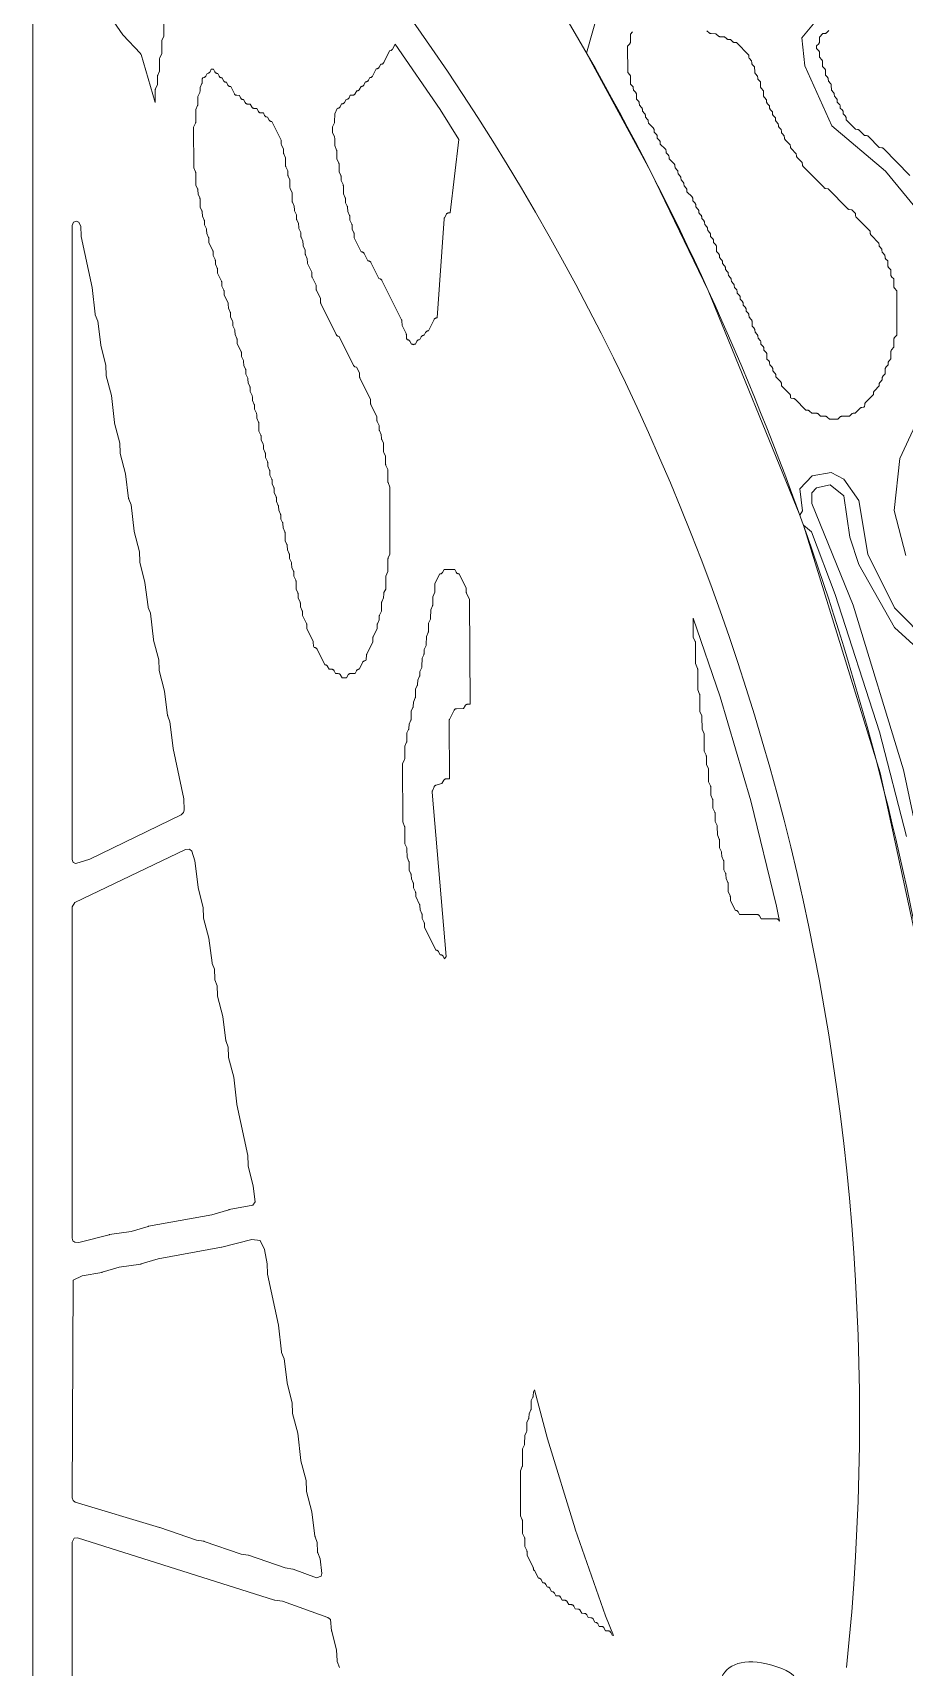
# Model space of a CAD drawing. Header units: inches. Extents: x 36 to 190, y -75 to 56.
# Drawn here: x 91.25 to 99.09, y -15.04 to -0.35 of the extents above; entities that cross this region are included whole.
import ezdxf

# ---------------------------------------------------------------- set-up
doc = ezdxf.new("R2010")
doc.units = ezdxf.units.IN
for name, color, linetype, lineweight in [('01_ORIGINAL_CAD', 7, 'Continuous', 20), ('02_APPROVED_PDF_OUTLINES', 7, 'Continuous', 15), ('03_ADDED_AREAS_SAME_COMPOSITION', 7, 'Continuous', 15), ('04_APPROVED_PERIMETER', 7, 'Continuous', 15)]:
    doc.layers.add(name, color=color, linetype=linetype, lineweight=lineweight)

# ---------------------------------------------------------------- blocks, each defined once
blk = doc.blocks.new('05_SAND_DOLLAR')
at = {"layer": '01_ORIGINAL_CAD'}
blk.add_line((36.248, 17.906), (36.248, 55.9), dxfattribs=at)
blk.add_lwpolyline([(44.283, 37.084, 0.090917), (40.931, 45.968, -0.652582), (40.931, 49.011, -0.158741), (45.004, 48.425, -0.098355), (47.824, 46.203), (47.755, 46.078)], format="xyb", dxfattribs=at)
blk.add_arc((22.064, 33.195), 21.619, 354.0583, 36.0319, dxfattribs=at)
at = {"layer": '02_APPROVED_PDF_OUTLINES'}
for points in [[(44.137, 44.363), (43.898, 44.604), (43.895, 44.607), (43.893, 44.608), (43.89, 44.61), (43.887, 44.611), (43.884, 44.612), (43.861, 44.615), (43.763, 44.714), (43.76, 44.716), (43.757, 44.718), (43.754, 44.719), (43.751, 44.72), (43.747, 44.721), (43.727, 44.723), (43.68, 44.769), (43.678, 44.771), (43.675, 44.773), (43.672, 44.774), (43.67, 44.775), (43.667, 44.776), (43.664, 44.776), (43.647, 44.777), (43.563, 44.861), (43.563, 44.878), (43.562, 44.882), (43.561, 44.885), (43.56, 44.888), (43.558, 44.891), (43.556, 44.894), (43.537, 44.915), (43.536, 44.932), (43.536, 44.935), (43.535, 44.939), (43.533, 44.942), (43.531, 44.945), (43.529, 44.948), (43.51, 44.968), (43.509, 44.985), (43.509, 44.989), (43.508, 44.992), (43.507, 44.996), (43.505, 44.999), (43.503, 45.001), (43.483, 45.022), (43.481, 45.043), (43.481, 45.046), (43.48, 45.049), (43.478, 45.052), (43.476, 45.055), (43.474, 45.058), (43.457, 45.076), (43.456, 45.093), (43.456, 45.096), (43.455, 45.1), (43.453, 45.103), (43.452, 45.106), (43.449, 45.109), (43.43, 45.129), (43.429, 45.173), (43.429, 45.176), (43.428, 45.179), (43.427, 45.182), (43.426, 45.184), (43.425, 45.187), (43.423, 45.189), (43.403, 45.21), (43.401, 45.231), (43.401, 45.234), (43.4, 45.237), (43.398, 45.24), (43.396, 45.243), (43.394, 45.246), (43.377, 45.263), (43.377, 45.304), (43.377, 45.307), (43.376, 45.311), (43.375, 45.314), (43.373, 45.317), (43.371, 45.32), (43.35, 45.343), (43.35, 45.384), (43.35, 45.388), (43.349, 45.391), (43.348, 45.395), (43.346, 45.398), (43.344, 45.4), (43.324, 45.424), (43.323, 45.465), (43.323, 45.468), (43.322, 45.472), (43.321, 45.475), (43.319, 45.478), (43.317, 45.481), (43.297, 45.504), (43.297, 45.526), (43.316, 45.546), (43.318, 45.549), (43.319, 45.551), (43.321, 45.554), (43.322, 45.557), (43.322, 45.56), (43.322, 45.563), (43.323, 45.606), (43.354, 45.637), (43.37, 45.638), (43.373, 45.638), (43.377, 45.639), (43.38, 45.64), (43.383, 45.642), (43.386, 45.644), (43.406, 45.664)], [(42.311, 45.663), (42.331, 45.644), (42.334, 45.642), (42.336, 45.64), (42.339, 45.639), (42.342, 45.638), (42.345, 45.637), (42.348, 45.637), (42.391, 45.636), (42.414, 45.615), (42.417, 45.614), (42.419, 45.612), (42.422, 45.611), (42.425, 45.61), (42.428, 45.609), (42.431, 45.609), (42.47, 45.609), (42.488, 45.592), (42.49, 45.59), (42.493, 45.588), (42.496, 45.586), (42.5, 45.585), (42.503, 45.585), (42.523, 45.583), (42.544, 45.563), (42.547, 45.561), (42.55, 45.559), (42.553, 45.558), (42.556, 45.557), (42.56, 45.556), (42.576, 45.556), (42.687, 45.444), (42.688, 45.427), (42.688, 45.424), (42.689, 45.421), (42.69, 45.417), (42.692, 45.414), (42.694, 45.412), (42.713, 45.391), (42.714, 45.374), (42.715, 45.37), (42.715, 45.367), (42.717, 45.364), (42.719, 45.361), (42.721, 45.358), (42.74, 45.338), (42.741, 45.294), (42.741, 45.291), (42.742, 45.288), (42.743, 45.285), (42.744, 45.282), (42.746, 45.28), (42.748, 45.277), (42.767, 45.256), (42.769, 45.236), (42.769, 45.233), (42.77, 45.229), (42.772, 45.226), (42.774, 45.223), (42.776, 45.221), (42.793, 45.203), (42.793, 45.163), (42.794, 45.159), (42.794, 45.156), (42.796, 45.153), (42.797, 45.149), (42.8, 45.147), (42.82, 45.123), (42.821, 45.079), (42.821, 45.076), (42.822, 45.073), (42.823, 45.07), (42.824, 45.068), (42.826, 45.065), (42.828, 45.063), (42.847, 45.042), (42.848, 45.025), (42.848, 45.021), (42.849, 45.018), (42.85, 45.015), (42.852, 45.012), (42.854, 45.009), (42.873, 44.988), (42.874, 44.971), (42.875, 44.968), (42.876, 44.964), (42.877, 44.961), (42.879, 44.958), (42.881, 44.955), (42.9, 44.935), (42.901, 44.918), (42.901, 44.914), (42.902, 44.911), (42.904, 44.907), (42.905, 44.904), (42.908, 44.902), (42.927, 44.881), (42.927, 44.864), (42.928, 44.86), (42.929, 44.857), (42.93, 44.854), (42.932, 44.851), (42.934, 44.848), (42.953, 44.827), (42.954, 44.81), (42.955, 44.807), (42.955, 44.803), (42.957, 44.8), (42.959, 44.797), (42.961, 44.794), (42.98, 44.774), (42.981, 44.757), (42.981, 44.753), (42.982, 44.75), (42.983, 44.746), (42.985, 44.743), (42.987, 44.741), (43.007, 44.72), (43.009, 44.699), (43.009, 44.696), (43.01, 44.693), (43.012, 44.69), (43.014, 44.687), (43.016, 44.684), (43.06, 44.639), (43.062, 44.619), (43.063, 44.615), (43.064, 44.612), (43.065, 44.609), (43.067, 44.606), (43.069, 44.604), (43.114, 44.558), (43.115, 44.538), (43.116, 44.535), (43.117, 44.532), (43.118, 44.529), (43.12, 44.526), (43.122, 44.523), (43.167, 44.478), (43.169, 44.458), (43.169, 44.455), (43.17, 44.451), (43.172, 44.448), (43.173, 44.445), (43.176, 44.443), (43.364, 44.253), (43.366, 44.25), (43.369, 44.249), (43.372, 44.247), (43.375, 44.246), (43.378, 44.245), (43.401, 44.242), (43.576, 44.065), (43.579, 44.063), (43.582, 44.061), (43.584, 44.059), (43.588, 44.058), (43.591, 44.058), (43.613, 44.054), (43.646, 44.022), (43.647, 44.002), (43.648, 43.999), (43.649, 43.995), (43.65, 43.992), (43.652, 43.989), (43.654, 43.987), (43.779, 43.861), (43.78, 43.841), (43.781, 43.838), (43.782, 43.834), (43.783, 43.831), (43.785, 43.828), (43.787, 43.826), (43.858, 43.754), (43.859, 43.737), (43.859, 43.734), (43.86, 43.73), (43.861, 43.727), (43.863, 43.724), (43.865, 43.721), (43.885, 43.701), (43.885, 43.684), (43.886, 43.68), (43.887, 43.677), (43.888, 43.674), (43.89, 43.671), (43.892, 43.668), (43.912, 43.647), (43.913, 43.626), (43.914, 43.623), (43.915, 43.62), (43.916, 43.617), (43.918, 43.614), (43.92, 43.611), (43.938, 43.594), (43.939, 43.55), (43.939, 43.547), (43.94, 43.544), (43.941, 43.541), (43.942, 43.539), (43.943, 43.536), (43.945, 43.534), (43.964, 43.513), (43.965, 43.47), (43.966, 43.467), (43.966, 43.464), (43.967, 43.461), (43.969, 43.458), (43.97, 43.455), (43.972, 43.453), (43.991, 43.433), (43.991, 43.366), (43.992, 43.362), (43.992, 43.358), (43.994, 43.355), (43.995, 43.352), (43.997, 43.349), (44.018, 43.326), (44.018, 42.928), (44, 42.908), (43.998, 42.906), (43.996, 42.903), (43.995, 42.9), (43.994, 42.898), (43.993, 42.895), (43.993, 42.891), (43.992, 42.821), (43.972, 42.797), (43.97, 42.795), (43.968, 42.791), (43.967, 42.788), (43.966, 42.785), (43.966, 42.781), (43.966, 42.714), (43.949, 42.696), (43.947, 42.694), (43.945, 42.691), (43.943, 42.688), (43.942, 42.684), (43.942, 42.681), (43.94, 42.661), (43.921, 42.64), (43.919, 42.637), (43.917, 42.635), (43.916, 42.632), (43.915, 42.629), (43.914, 42.626), (43.914, 42.623), (43.913, 42.579), (43.894, 42.559), (43.892, 42.556), (43.89, 42.553), (43.889, 42.55), (43.888, 42.547), (43.888, 42.543), (43.887, 42.526), (43.868, 42.505), (43.866, 42.503), (43.864, 42.5), (43.862, 42.496), (43.861, 42.493), (43.861, 42.489), (43.86, 42.473), (43.817, 42.428), (43.814, 42.425), (43.813, 42.422), (43.811, 42.419), (43.81, 42.416), (43.81, 42.413), (43.808, 42.393), (43.737, 42.321), (43.735, 42.318), (43.733, 42.315), (43.732, 42.312), (43.731, 42.309), (43.73, 42.305), (43.728, 42.285), (43.723, 42.28), (43.704, 42.278), (43.7, 42.278), (43.697, 42.277), (43.694, 42.275), (43.691, 42.273), (43.688, 42.271), (43.644, 42.227), (43.628, 42.226), (43.625, 42.226), (43.621, 42.225), (43.618, 42.223), (43.615, 42.222), (43.612, 42.219), (43.592, 42.2), (43.526, 42.2), (43.523, 42.2), (43.52, 42.199), (43.517, 42.198), (43.514, 42.197), (43.512, 42.196), (43.509, 42.194), (43.487, 42.174), (43.412, 42.173), (43.393, 42.192), (43.39, 42.194), (43.388, 42.196), (43.385, 42.197), (43.382, 42.198), (43.379, 42.199), (43.376, 42.199), (43.333, 42.2), (43.313, 42.219), (43.311, 42.221), (43.308, 42.223), (43.305, 42.224), (43.302, 42.225), (43.299, 42.226), (43.296, 42.226), (43.253, 42.227), (43.233, 42.246), (43.23, 42.248), (43.227, 42.25), (43.224, 42.251), (43.221, 42.252), (43.217, 42.253), (43.201, 42.253), (43.103, 42.351), (43.101, 42.353), (43.098, 42.355), (43.095, 42.357), (43.091, 42.358), (43.088, 42.358), (43.068, 42.36), (43.063, 42.365), (43.062, 42.385), (43.061, 42.389), (43.06, 42.392), (43.059, 42.395), (43.057, 42.398), (43.054, 42.401), (42.983, 42.473), (42.982, 42.493), (42.981, 42.496), (42.98, 42.499), (42.979, 42.502), (42.977, 42.505), (42.975, 42.508), (42.931, 42.553), (42.93, 42.569), (42.93, 42.573), (42.929, 42.576), (42.927, 42.58), (42.925, 42.583), (42.923, 42.585), (42.904, 42.606), (42.903, 42.623), (42.903, 42.627), (42.902, 42.63), (42.901, 42.633), (42.899, 42.636), (42.897, 42.639), (42.877, 42.66), (42.875, 42.68), (42.875, 42.684), (42.874, 42.687), (42.872, 42.69), (42.87, 42.693), (42.868, 42.696), (42.851, 42.713), (42.85, 42.757), (42.85, 42.76), (42.849, 42.763), (42.848, 42.766), (42.847, 42.768), (42.845, 42.771), (42.843, 42.773), (42.824, 42.794), (42.823, 42.811), (42.823, 42.814), (42.822, 42.818), (42.821, 42.821), (42.819, 42.824), (42.817, 42.827), (42.797, 42.847), (42.797, 42.865), (42.796, 42.868), (42.795, 42.871), (42.794, 42.875), (42.792, 42.878), (42.79, 42.88), (42.771, 42.901), (42.77, 42.918), (42.77, 42.922), (42.769, 42.925), (42.767, 42.928), (42.766, 42.931), (42.763, 42.934), (42.744, 42.955), (42.742, 42.975), (42.741, 42.979), (42.74, 42.982), (42.739, 42.985), (42.737, 42.988), (42.735, 42.991), (42.718, 43.008), (42.717, 43.052), (42.716, 43.055), (42.716, 43.058), (42.715, 43.061), (42.714, 43.063), (42.712, 43.066), (42.71, 43.068), (42.69, 43.089), (42.689, 43.11), (42.688, 43.113), (42.687, 43.116), (42.686, 43.119), (42.684, 43.122), (42.682, 43.125), (42.664, 43.143), (42.663, 43.16), (42.663, 43.163), (42.662, 43.167), (42.661, 43.17), (42.659, 43.173), (42.657, 43.176), (42.637, 43.196), (42.637, 43.213), (42.636, 43.217), (42.635, 43.22), (42.634, 43.223), (42.632, 43.227), (42.63, 43.229), (42.611, 43.25), (42.61, 43.267), (42.61, 43.27), (42.609, 43.274), (42.607, 43.277), (42.606, 43.28), (42.603, 43.283), (42.584, 43.304), (42.582, 43.324), (42.581, 43.328), (42.58, 43.331), (42.579, 43.334), (42.577, 43.337), (42.575, 43.34), (42.558, 43.357), (42.557, 43.374), (42.556, 43.378), (42.555, 43.381), (42.554, 43.384), (42.552, 43.387), (42.55, 43.39), (42.531, 43.411), (42.53, 43.428), (42.53, 43.431), (42.529, 43.435), (42.527, 43.438), (42.526, 43.441), (42.523, 43.444), (42.504, 43.464), (42.503, 43.482), (42.503, 43.485), (42.502, 43.489), (42.501, 43.492), (42.499, 43.495), (42.497, 43.498), (42.478, 43.518), (42.477, 43.535), (42.476, 43.539), (42.476, 43.542), (42.474, 43.545), (42.472, 43.548), (42.47, 43.551), (42.451, 43.572), (42.45, 43.589), (42.45, 43.592), (42.449, 43.596), (42.448, 43.599), (42.446, 43.602), (42.443, 43.605), (42.424, 43.625), (42.424, 43.643), (42.423, 43.646), (42.422, 43.65), (42.421, 43.653), (42.419, 43.656), (42.417, 43.659), (42.398, 43.679), (42.397, 43.723), (42.397, 43.726), (42.396, 43.729), (42.395, 43.731), (42.394, 43.734), (42.392, 43.737), (42.39, 43.739), (42.371, 43.76), (42.37, 43.777), (42.37, 43.78), (42.369, 43.784), (42.368, 43.787), (42.366, 43.79), (42.364, 43.793), (42.344, 43.813), (42.344, 43.83), (42.343, 43.834), (42.342, 43.837), (42.341, 43.841), (42.339, 43.844), (42.337, 43.846), (42.318, 43.867), (42.317, 43.884), (42.317, 43.888), (42.316, 43.891), (42.314, 43.894), (42.312, 43.897), (42.31, 43.9), (42.291, 43.921), (42.289, 43.941), (42.288, 43.945), (42.287, 43.948), (42.286, 43.951), (42.284, 43.954), (42.282, 43.957), (42.264, 43.975), (42.264, 43.991), (42.263, 43.995), (42.262, 43.998), (42.261, 44.002), (42.259, 44.005), (42.257, 44.007), (42.238, 44.028), (42.237, 44.045), (42.237, 44.049), (42.236, 44.052), (42.234, 44.055), (42.232, 44.058), (42.23, 44.061), (42.211, 44.082), (42.21, 44.099), (42.21, 44.102), (42.209, 44.106), (42.208, 44.109), (42.206, 44.112), (42.204, 44.115), (42.184, 44.135), (42.184, 44.152), (42.183, 44.155), (42.183, 44.158), (42.182, 44.161), (42.18, 44.164), (42.179, 44.166), (42.177, 44.169), (42.131, 44.216), (42.13, 44.233), (42.13, 44.236), (42.129, 44.24), (42.128, 44.243), (42.126, 44.246), (42.124, 44.249), (42.105, 44.269), (42.104, 44.287), (42.103, 44.29), (42.102, 44.293), (42.101, 44.297), (42.099, 44.3), (42.097, 44.302), (42.078, 44.323), (42.077, 44.34), (42.077, 44.344), (42.076, 44.347), (42.074, 44.35), (42.073, 44.353), (42.07, 44.356), (42.051, 44.377), (42.05, 44.394), (42.05, 44.397), (42.049, 44.401), (42.048, 44.404), (42.046, 44.407), (42.044, 44.41), (42.024, 44.431), (42.022, 44.451), (42.022, 44.455), (42.021, 44.458), (42.019, 44.461), (42.018, 44.464), (42.015, 44.466), (41.971, 44.511), (41.971, 44.528), (41.97, 44.531), (41.969, 44.535), (41.968, 44.538), (41.966, 44.541), (41.964, 44.544), (41.944, 44.565), (41.943, 44.585), (41.942, 44.589), (41.941, 44.592), (41.94, 44.595), (41.938, 44.598), (41.935, 44.601), (41.891, 44.645), (41.891, 44.662), (41.89, 44.666), (41.889, 44.669), (41.888, 44.672), (41.886, 44.675), (41.884, 44.678), (41.865, 44.699), (41.864, 44.716), (41.864, 44.719), (41.863, 44.723), (41.861, 44.726), (41.86, 44.729), (41.857, 44.732), (41.838, 44.752), (41.837, 44.769), (41.837, 44.772), (41.836, 44.775), (41.835, 44.778), (41.834, 44.781), (41.832, 44.783), (41.83, 44.786), (41.785, 44.833), (41.784, 44.85), (41.784, 44.853), (41.783, 44.857), (41.782, 44.86), (41.78, 44.863), (41.777, 44.866), (41.758, 44.886), (41.758, 44.904), (41.757, 44.907), (41.756, 44.91), (41.755, 44.914), (41.753, 44.917), (41.751, 44.92), (41.732, 44.94), (41.731, 44.957), (41.73, 44.961), (41.73, 44.964), (41.728, 44.967), (41.726, 44.97), (41.724, 44.973), (41.705, 44.994), (41.703, 45.015), (41.702, 45.018), (41.701, 45.021), (41.7, 45.024), (41.698, 45.027), (41.696, 45.03), (41.679, 45.047), (41.678, 45.091), (41.677, 45.094), (41.677, 45.097), (41.676, 45.1), (41.674, 45.102), (41.673, 45.105), (41.671, 45.107), (41.651, 45.128), (41.649, 45.149), (41.649, 45.152), (41.648, 45.155), (41.647, 45.158), (41.645, 45.161), (41.642, 45.164), (41.625, 45.182), (41.624, 45.252), (41.624, 45.255), (41.623, 45.258), (41.622, 45.261), (41.621, 45.263), (41.619, 45.266), (41.617, 45.268), (41.599, 45.288), (41.598, 45.525), (41.617, 45.545), (41.619, 45.547), (41.62, 45.55), (41.622, 45.553), (41.623, 45.556), (41.623, 45.559), (41.624, 45.562), (41.624, 45.632), (41.643, 45.652)]]:
    blk.add_lwpolyline(points, dxfattribs=at)
at = {"layer": '03_ADDED_AREAS_SAME_COMPOSITION'}
for points in [[(37.427, 45.981), (37.427, 45.615), (37.41, 45.575), (37.409, 45.572), (37.408, 45.569), (37.408, 45.565), (37.408, 45.457), (37.391, 45.418), (37.389, 45.414), (37.389, 45.411), (37.389, 45.408), (37.388, 45.299), (37.372, 45.264), (37.371, 45.261), (37.37, 45.258), (37.37, 45.254), (37.369, 45.181), (37.352, 45.141), (37.351, 45.138), (37.35, 45.135), (37.35, 45.131), (37.35, 45.023), (37.348, 45.018), (37.222, 45.448), (37.221, 45.45), (37.219, 45.453), (37.218, 45.455), (37.216, 45.458), (37.058, 45.625), (36.918, 45.831)], [(36.603, 25.168), (36.603, 32.082), (36.622, 32.117), (36.652, 32.121), (38.421, 31.562), (38.425, 31.561), (38.493, 31.551), (38.902, 31.405), (38.925, 31.388), (38.936, 31.286), (38.937, 31.283), (38.981, 31.111), (38.985, 31.019), (38.985, 31.015), (38.986, 31.011), (39.007, 30.955)]]:
    blk.add_lwpolyline(points, dxfattribs=at)
for points in [[(39.671, 42.842), (39.67, 42.843), (39.667, 42.844), (39.664, 42.846), (39.661, 42.846), (39.658, 42.847), (39.653, 42.847), (39.639, 42.873), (39.637, 42.876), (39.635, 42.878), (39.633, 42.88), (39.631, 42.882), (39.628, 42.884), (39.625, 42.885), (39.622, 42.886), (39.619, 42.886), (39.614, 42.887), (39.609, 42.896), (39.608, 42.933), (39.607, 42.937), (39.607, 42.94), (39.605, 42.943), (39.57, 43.014), (39.567, 43.055), (39.567, 43.059), (39.566, 43.062), (39.565, 43.065), (39.389, 43.42), (39.387, 43.423), (39.385, 43.426), (39.382, 43.428), (39.379, 43.43), (39.376, 43.432), (39.373, 43.433), (39.361, 43.436), (39.289, 43.58), (39.288, 43.583), (39.286, 43.586), (39.283, 43.588), (39.28, 43.59), (39.278, 43.592), (39.274, 43.593), (39.271, 43.594), (39.262, 43.595), (39.229, 43.662), (39.227, 43.664), (39.225, 43.667), (39.223, 43.669), (39.22, 43.671), (39.218, 43.672), (39.215, 43.674), (39.212, 43.675), (39.209, 43.675), (39.203, 43.675), (39.14, 43.803), (39.14, 43.836), (39.139, 43.839), (39.138, 43.843), (39.137, 43.846), (39.121, 43.881), (39.12, 43.915), (39.12, 43.918), (39.119, 43.922), (39.118, 43.925), (39.101, 43.96), (39.1, 43.994), (39.1, 43.997), (39.099, 44.001), (39.098, 44.004), (39.081, 44.039), (39.08, 44.077), (39.079, 44.08), (39.078, 44.084), (39.077, 44.087), (39.062, 44.118), (39.061, 44.152), (39.061, 44.155), (39.06, 44.158), (39.059, 44.162), (39.042, 44.197), (39.042, 44.27), (39.041, 44.273), (39.04, 44.277), (39.039, 44.28), (39.023, 44.316), (39.021, 44.353), (39.021, 44.357), (39.02, 44.36), (39.018, 44.363), (39.003, 44.394), (39.003, 44.463), (39.003, 44.466), (39.002, 44.469), (39.001, 44.473), (38.984, 44.512), (38.983, 44.581), (38.983, 44.584), (38.982, 44.588), (38.981, 44.591), (38.964, 44.631), (38.964, 44.699), (38.963, 44.703), (38.963, 44.706), (38.962, 44.709), (38.944, 44.749), (38.944, 44.799), (38.961, 44.834), (38.962, 44.837), (38.963, 44.841), (38.963, 44.844), (38.964, 44.917), (38.987, 44.965), (38.993, 44.966), (38.996, 44.966), (38.999, 44.967), (39.002, 44.968), (39.004, 44.97), (39.007, 44.972), (39.009, 44.974), (39.011, 44.976), (39.013, 44.979), (39.026, 45.005), (39.032, 45.005), (39.035, 45.006), (39.038, 45.007), (39.041, 45.008), (39.043, 45.009), (39.046, 45.011), (39.048, 45.013), (39.05, 45.016), (39.051, 45.018), (39.066, 45.045), (39.075, 45.047), (39.078, 45.048), (39.081, 45.049), (39.084, 45.051), (39.087, 45.053), (39.089, 45.055), (39.091, 45.058), (39.093, 45.061), (39.104, 45.083), (39.128, 45.084), (39.131, 45.085), (39.134, 45.085), (39.137, 45.087), (39.14, 45.088), (39.143, 45.09), (39.145, 45.092), (39.147, 45.095), (39.149, 45.098), (39.163, 45.123), (39.168, 45.124), (39.171, 45.124), (39.174, 45.125), (39.177, 45.126), (39.18, 45.128), (39.182, 45.13), (39.184, 45.132), (39.186, 45.134), (39.188, 45.137), (39.202, 45.163), (39.207, 45.163), (39.21, 45.164), (39.213, 45.165), (39.216, 45.166), (39.219, 45.167), (39.221, 45.169), (39.223, 45.172), (39.225, 45.174), (39.227, 45.177), (39.241, 45.204), (39.25, 45.205), (39.253, 45.206), (39.257, 45.207), (39.259, 45.209), (39.262, 45.211), (39.264, 45.213), (39.266, 45.216), (39.268, 45.219), (39.28, 45.242), (39.285, 45.242), (39.288, 45.243), (39.291, 45.244), (39.294, 45.245), (39.297, 45.247), (39.299, 45.249), (39.302, 45.251), (39.304, 45.253), (39.305, 45.256), (39.338, 45.321), (39.344, 45.321), (39.347, 45.322), (39.35, 45.323), (39.353, 45.324), (39.355, 45.326), (39.358, 45.327), (39.36, 45.33), (39.362, 45.332), (39.363, 45.335), (39.378, 45.362), (39.387, 45.363), (39.39, 45.364), (39.393, 45.365), (39.396, 45.367), (39.399, 45.369), (39.401, 45.371), (39.403, 45.374), (39.405, 45.377), (39.457, 45.482), (39.469, 45.485), (39.472, 45.486), (39.475, 45.488), (39.478, 45.49), (39.48, 45.493), (39.483, 45.495), (39.484, 45.498), (39.506, 45.542), (39.911, 44.956), (40.08, 44.687), (40.002, 44.026), (39.996, 44.027), (39.993, 44.028), (39.989, 44.028), (39.986, 44.027), (39.983, 44.027), (39.98, 44.025), (39.977, 44.024), (39.974, 44.022), (39.972, 44.02), (39.97, 44.017), (39.968, 44.014), (39.951, 43.982), (39.949, 43.979), (39.949, 43.975), (39.948, 43.972), (39.884, 43.084), (39.884, 43.083), (39.875, 43.082), (39.872, 43.081), (39.869, 43.08), (39.866, 43.078), (39.863, 43.076), (39.861, 43.074), (39.859, 43.071), (39.857, 43.068), (39.807, 42.966), (39.801, 42.965), (39.798, 42.965), (39.795, 42.964), (39.792, 42.963), (39.79, 42.961), (39.787, 42.959), (39.785, 42.957), (39.783, 42.955), (39.781, 42.952), (39.768, 42.926), (39.762, 42.926), (39.759, 42.925), (39.756, 42.925), (39.753, 42.923), (39.751, 42.922), (39.748, 42.92), (39.746, 42.918), (39.744, 42.915), (39.742, 42.913), (39.729, 42.887), (39.723, 42.886), (39.72, 42.886), (39.717, 42.885), (39.714, 42.884), (39.712, 42.882), (39.709, 42.88), (39.707, 42.878), (39.705, 42.876), (39.703, 42.873), (39.69, 42.847), (39.684, 42.847), (39.681, 42.846), (39.678, 42.846), (39.675, 42.844), (39.673, 42.843)], [(37.873, 45.317), (37.886, 45.293), (37.888, 45.29), (37.89, 45.288), (37.892, 45.286), (37.894, 45.284), (37.897, 45.282), (37.9, 45.281), (37.903, 45.28), (37.906, 45.28), (37.912, 45.279), (37.925, 45.254), (37.927, 45.251), (37.929, 45.249), (37.931, 45.246), (37.933, 45.244), (37.936, 45.243), (37.939, 45.242), (37.942, 45.241), (37.945, 45.24), (37.951, 45.24), (37.964, 45.214), (37.966, 45.212), (37.968, 45.209), (37.97, 45.207), (37.972, 45.205), (37.975, 45.204), (37.978, 45.202), (37.981, 45.201), (37.984, 45.201), (37.99, 45.201), (38.003, 45.175), (38.005, 45.172), (38.007, 45.17), (38.009, 45.168), (38.012, 45.166), (38.014, 45.164), (38.017, 45.163), (38.02, 45.162), (38.023, 45.162), (38.029, 45.161), (38.062, 45.096), (38.063, 45.093), (38.065, 45.091), (38.068, 45.089), (38.07, 45.087), (38.073, 45.085), (38.076, 45.084), (38.08, 45.083), (38.083, 45.083), (38.107, 45.082), (38.118, 45.059), (38.12, 45.056), (38.122, 45.054), (38.124, 45.051), (38.127, 45.049), (38.13, 45.048), (38.133, 45.046), (38.136, 45.046), (38.145, 45.044), (38.16, 45.017), (38.161, 45.014), (38.163, 45.012), (38.166, 45.01), (38.168, 45.008), (38.171, 45.006), (38.174, 45.005), (38.177, 45.004), (38.181, 45.004), (38.205, 45.003), (38.218, 44.978), (38.22, 44.975), (38.222, 44.972), (38.224, 44.97), (38.227, 44.968), (38.23, 44.967), (38.233, 44.966), (38.236, 44.965), (38.239, 44.964), (38.264, 44.963), (38.279, 44.937), (38.281, 44.934), (38.283, 44.931), (38.285, 44.929), (38.288, 44.927), (38.291, 44.926), (38.294, 44.925), (38.297, 44.924), (38.301, 44.924), (38.322, 44.924), (38.333, 44.901), (38.335, 44.899), (38.337, 44.896), (38.339, 44.894), (38.342, 44.892), (38.345, 44.89), (38.348, 44.889), (38.351, 44.888), (38.36, 44.887), (38.374, 44.86), (38.376, 44.857), (38.378, 44.855), (38.38, 44.852), (38.383, 44.85), (38.385, 44.849), (38.388, 44.848), (38.391, 44.847), (38.394, 44.846), (38.399, 44.846), (38.482, 44.679), (38.483, 44.646), (38.483, 44.643), (38.484, 44.639), (38.485, 44.636), (38.502, 44.601), (38.502, 44.567), (38.503, 44.564), (38.504, 44.56), (38.505, 44.557), (38.521, 44.522), (38.522, 44.449), (38.522, 44.445), (38.523, 44.442), (38.524, 44.439), (38.541, 44.403), (38.543, 44.365), (38.543, 44.362), (38.544, 44.359), (38.545, 44.356), (38.56, 44.324), (38.561, 44.256), (38.561, 44.253), (38.562, 44.249), (38.563, 44.246), (38.58, 44.206), (38.581, 44.133), (38.581, 44.13), (38.582, 44.126), (38.583, 44.123), (38.6, 44.088), (38.601, 44.054), (38.601, 44.051), (38.602, 44.047), (38.603, 44.044), (38.619, 44.009), (38.62, 43.975), (38.62, 43.972), (38.621, 43.968), (38.622, 43.965), (38.639, 43.93), (38.64, 43.896), (38.64, 43.893), (38.641, 43.89), (38.642, 43.886), (38.659, 43.851), (38.659, 43.817), (38.66, 43.814), (38.66, 43.811), (38.662, 43.807), (38.678, 43.772), (38.679, 43.738), (38.679, 43.735), (38.68, 43.732), (38.681, 43.728), (38.698, 43.693), (38.698, 43.66), (38.699, 43.656), (38.7, 43.653), (38.701, 43.65), (38.717, 43.614), (38.719, 43.576), (38.719, 43.573), (38.72, 43.57), (38.722, 43.566), (38.757, 43.495), (38.758, 43.458), (38.759, 43.455), (38.759, 43.451), (38.761, 43.448), (38.796, 43.377), (38.797, 43.34), (38.798, 43.336), (38.799, 43.333), (38.8, 43.33), (38.835, 43.259), (38.837, 43.221), (38.837, 43.218), (38.838, 43.214), (38.839, 43.211), (38.977, 42.932), (38.979, 42.929), (38.981, 42.926), (38.984, 42.924), (38.987, 42.922), (38.99, 42.92), (38.993, 42.919), (39.005, 42.915), (39.134, 42.656), (39.135, 42.653), (39.138, 42.65), (39.14, 42.648), (39.143, 42.646), (39.146, 42.644), (39.149, 42.643), (39.161, 42.639), (39.187, 42.588), (39.188, 42.551), (39.189, 42.547), (39.19, 42.544), (39.191, 42.541), (39.285, 42.351), (39.286, 42.314), (39.287, 42.311), (39.288, 42.307), (39.289, 42.304), (39.343, 42.194), (39.344, 42.161), (39.344, 42.157), (39.345, 42.154), (39.346, 42.151), (39.363, 42.115), (39.364, 42.082), (39.364, 42.078), (39.365, 42.075), (39.366, 42.072), (39.383, 42.036), (39.384, 41.998), (39.385, 41.995), (39.385, 41.992), (39.387, 41.989), (39.402, 41.957), (39.403, 41.885), (39.403, 41.881), (39.404, 41.878), (39.405, 41.874), (39.422, 41.839), (39.422, 41.766), (39.423, 41.763), (39.423, 41.759), (39.425, 41.756), (39.441, 41.721), (39.441, 41.613), (39.442, 41.609), (39.442, 41.606), (39.444, 41.603), (39.461, 41.563), (39.461, 40.961), (39.445, 40.926), (39.444, 40.922), (39.443, 40.919), (39.443, 40.915), (39.442, 40.803), (39.425, 40.763), (39.424, 40.76), (39.423, 40.756), (39.423, 40.753), (39.423, 40.645), (39.407, 40.614), (39.406, 40.611), (39.405, 40.607), (39.405, 40.604), (39.403, 40.566), (39.387, 40.531), (39.386, 40.527), (39.385, 40.524), (39.385, 40.52), (39.384, 40.448), (39.367, 40.412), (39.366, 40.409), (39.365, 40.406), (39.365, 40.402), (39.364, 40.369), (39.348, 40.333), (39.347, 40.33), (39.346, 40.327), (39.346, 40.323), (39.345, 40.29), (39.31, 40.219), (39.309, 40.216), (39.308, 40.213), (39.308, 40.209), (39.306, 40.172), (39.252, 40.061), (39.251, 40.058), (39.25, 40.055), (39.249, 40.051), (39.248, 40.014), (39.243, 40.003), (39.234, 40.002), (39.231, 40.001), (39.228, 40), (39.225, 39.998), (39.222, 39.996), (39.22, 39.994), (39.218, 39.991), (39.216, 39.988), (39.185, 39.926), (39.18, 39.925), (39.177, 39.925), (39.174, 39.924), (39.171, 39.923), (39.168, 39.921), (39.166, 39.919), (39.163, 39.917), (39.161, 39.915), (39.16, 39.912), (39.147, 39.887), (39.106, 39.887), (39.102, 39.887), (39.099, 39.886), (39.096, 39.885), (39.093, 39.884), (39.091, 39.882), (39.088, 39.879), (39.086, 39.877), (39.084, 39.874), (39.069, 39.848), (39.03, 39.848), (39.017, 39.872), (39.016, 39.875), (39.014, 39.878), (39.011, 39.88), (39.009, 39.882), (39.006, 39.883), (39.003, 39.884), (39, 39.885), (38.996, 39.886), (38.972, 39.887), (38.959, 39.912), (38.957, 39.914), (38.955, 39.917), (38.953, 39.919), (38.95, 39.921), (38.947, 39.923), (38.944, 39.924), (38.941, 39.925), (38.938, 39.925), (38.913, 39.926), (38.9, 39.951), (38.899, 39.954), (38.897, 39.956), (38.894, 39.958), (38.892, 39.96), (38.889, 39.962), (38.886, 39.963), (38.883, 39.964), (38.88, 39.964), (38.875, 39.965), (38.805, 40.106), (38.803, 40.109), (38.801, 40.112), (38.799, 40.114), (38.796, 40.116), (38.793, 40.118), (38.79, 40.119), (38.787, 40.12), (38.778, 40.121), (38.773, 40.132), (38.771, 40.169), (38.771, 40.172), (38.77, 40.176), (38.769, 40.179), (38.714, 40.289), (38.712, 40.327), (38.712, 40.33), (38.711, 40.333), (38.71, 40.337), (38.675, 40.407), (38.674, 40.441), (38.674, 40.444), (38.673, 40.448), (38.672, 40.451), (38.656, 40.486), (38.655, 40.52), (38.654, 40.523), (38.654, 40.526), (38.652, 40.53), (38.636, 40.565), (38.634, 40.603), (38.634, 40.606), (38.633, 40.61), (38.632, 40.613), (38.616, 40.644), (38.616, 40.717), (38.615, 40.72), (38.614, 40.724), (38.613, 40.727), (38.597, 40.762), (38.596, 40.796), (38.596, 40.799), (38.595, 40.803), (38.594, 40.806), (38.577, 40.841), (38.576, 40.875), (38.576, 40.878), (38.575, 40.882), (38.574, 40.885), (38.558, 40.92), (38.557, 40.954), (38.556, 40.957), (38.556, 40.96), (38.554, 40.964), (38.538, 40.999), (38.536, 41.037), (38.536, 41.04), (38.535, 41.044), (38.534, 41.047), (38.518, 41.078), (38.518, 41.151), (38.517, 41.154), (38.516, 41.158), (38.515, 41.161), (38.499, 41.197), (38.497, 41.234), (38.497, 41.238), (38.496, 41.241), (38.494, 41.244), (38.479, 41.275), (38.478, 41.309), (38.478, 41.312), (38.477, 41.316), (38.476, 41.319), (38.46, 41.354), (38.459, 41.388), (38.458, 41.391), (38.458, 41.395), (38.456, 41.398), (38.44, 41.433), (38.439, 41.467), (38.439, 41.47), (38.438, 41.473), (38.437, 41.477), (38.42, 41.512), (38.419, 41.55), (38.418, 41.553), (38.417, 41.557), (38.416, 41.56), (38.401, 41.591), (38.4, 41.624), (38.4, 41.628), (38.399, 41.631), (38.398, 41.634), (38.381, 41.67), (38.38, 41.703), (38.38, 41.707), (38.379, 41.71), (38.378, 41.713), (38.362, 41.749), (38.361, 41.782), (38.36, 41.786), (38.36, 41.789), (38.358, 41.792), (38.342, 41.828), (38.341, 41.861), (38.341, 41.865), (38.34, 41.868), (38.339, 41.871), (38.322, 41.907), (38.322, 41.94), (38.321, 41.944), (38.321, 41.947), (38.319, 41.95), (38.303, 41.985), (38.302, 42.019), (38.302, 42.022), (38.301, 42.026), (38.3, 42.029), (38.283, 42.064), (38.282, 42.137), (38.282, 42.141), (38.281, 42.144), (38.28, 42.147), (38.264, 42.183), (38.263, 42.216), (38.262, 42.22), (38.262, 42.223), (38.26, 42.226), (38.244, 42.262), (38.243, 42.295), (38.243, 42.299), (38.242, 42.302), (38.241, 42.305), (38.224, 42.341), (38.224, 42.374), (38.223, 42.378), (38.223, 42.381), (38.221, 42.384), (38.205, 42.42), (38.203, 42.457), (38.203, 42.461), (38.202, 42.464), (38.2, 42.467), (38.185, 42.499), (38.184, 42.532), (38.184, 42.535), (38.183, 42.539), (38.182, 42.542), (38.166, 42.577), (38.165, 42.611), (38.165, 42.614), (38.164, 42.618), (38.163, 42.621), (38.146, 42.656), (38.145, 42.69), (38.145, 42.693), (38.144, 42.697), (38.143, 42.7), (38.126, 42.735), (38.126, 42.769), (38.125, 42.772), (38.125, 42.776), (38.123, 42.779), (38.087, 42.854), (38.087, 42.887), (38.086, 42.891), (38.085, 42.894), (38.084, 42.897), (38.068, 42.932), (38.067, 42.966), (38.067, 42.969), (38.066, 42.973), (38.065, 42.976), (38.048, 43.011), (38.047, 43.045), (38.047, 43.048), (38.046, 43.052), (38.045, 43.055), (38.028, 43.09), (38.028, 43.124), (38.027, 43.127), (38.027, 43.131), (38.025, 43.134), (38.009, 43.169), (38.007, 43.207), (38.007, 43.21), (38.006, 43.214), (38.005, 43.217), (37.97, 43.288), (37.969, 43.321), (37.969, 43.325), (37.968, 43.328), (37.967, 43.331), (37.95, 43.367), (37.948, 43.404), (37.948, 43.408), (37.947, 43.411), (37.946, 43.414), (37.911, 43.485), (37.91, 43.518), (37.91, 43.522), (37.909, 43.525), (37.908, 43.528), (37.891, 43.564), (37.891, 43.597), (37.89, 43.601), (37.89, 43.604), (37.888, 43.607), (37.872, 43.643), (37.871, 43.676), (37.871, 43.68), (37.87, 43.683), (37.869, 43.686), (37.833, 43.761), (37.832, 43.795), (37.832, 43.798), (37.831, 43.801), (37.83, 43.805), (37.813, 43.84), (37.812, 43.873), (37.812, 43.877), (37.811, 43.88), (37.81, 43.883), (37.793, 43.919), (37.793, 43.952), (37.792, 43.956), (37.792, 43.959), (37.79, 43.962), (37.774, 43.998), (37.772, 44.036), (37.772, 44.039), (37.771, 44.042), (37.77, 44.045), (37.754, 44.077), (37.754, 44.149), (37.753, 44.153), (37.752, 44.156), (37.751, 44.16), (37.735, 44.195), (37.733, 44.233), (37.733, 44.236), (37.732, 44.24), (37.73, 44.243), (37.715, 44.274), (37.714, 44.386), (37.714, 44.39), (37.713, 44.393), (37.712, 44.396), (37.696, 44.432), (37.695, 44.797), (37.712, 44.832), (37.713, 44.836), (37.714, 44.839), (37.714, 44.843), (37.715, 44.955), (37.731, 44.99), (37.732, 44.993), (37.733, 44.997), (37.733, 45), (37.734, 45.073), (37.75, 45.109), (37.752, 45.112), (37.752, 45.115), (37.753, 45.119), (37.753, 45.152), (37.77, 45.188), (37.771, 45.191), (37.772, 45.194), (37.772, 45.198), (37.773, 45.231), (37.778, 45.241), (37.786, 45.243), (37.79, 45.243), (37.793, 45.245), (37.796, 45.246), (37.798, 45.248), (37.801, 45.25), (37.803, 45.253), (37.804, 45.256), (37.817, 45.28), (37.825, 45.282), (37.829, 45.283), (37.832, 45.284), (37.835, 45.286), (37.837, 45.288), (37.84, 45.29), (37.842, 45.293), (37.843, 45.295), (37.854, 45.317)], [(36.603, 43.914), (36.614, 43.942), (36.638, 43.952), (36.662, 43.942), (36.682, 43.903), (36.685, 43.819), (36.685, 43.814), (36.782, 43.356), (36.81, 43.117), (36.81, 43.114), (36.811, 43.111), (36.833, 43.054), (36.86, 42.841), (36.86, 42.838), (36.907, 42.656), (36.91, 42.569), (36.91, 42.566), (36.91, 42.563), (36.956, 42.385), (36.985, 42.142), (36.985, 42.138), (37.032, 41.956), (37.035, 41.869), (37.035, 41.866), (37.035, 41.863), (37.082, 41.68), (37.111, 41.461), (37.112, 41.458), (37.112, 41.455), (37.132, 41.404), (37.16, 41.167), (37.16, 41.163), (37.207, 40.981), (37.21, 40.894), (37.21, 40.891), (37.21, 40.888), (37.257, 40.705), (37.286, 40.486), (37.287, 40.483), (37.287, 40.48), (37.307, 40.429), (37.335, 40.192), (37.335, 40.188), (37.381, 40.011), (37.385, 39.919), (37.385, 39.916), (37.385, 39.913), (37.432, 39.73), (37.461, 39.511), (37.462, 39.508), (37.462, 39.505), (37.482, 39.454), (37.51, 39.217), (37.51, 39.214), (37.606, 38.761), (37.611, 38.659), (37.604, 38.637), (37.582, 38.618), (36.761, 38.22), (36.635, 38.18), (36.613, 38.19), (36.603, 38.217)], [(40.044, 40.821), (40.057, 40.797), (40.058, 40.794), (40.06, 40.792), (40.062, 40.789), (40.065, 40.787), (40.068, 40.786), (40.071, 40.785), (40.074, 40.784), (40.077, 40.783), (40.082, 40.783), (40.145, 40.655), (40.147, 40.618), (40.147, 40.615), (40.148, 40.611), (40.149, 40.608), (40.177, 40.552), (40.183, 39.616), (40.181, 39.612), (40.157, 39.611), (40.154, 39.611), (40.151, 39.61), (40.147, 39.609), (40.145, 39.607), (40.142, 39.605), (40.14, 39.603), (40.138, 39.6), (40.136, 39.598), (40.123, 39.573), (40.06, 39.571), (40.057, 39.571), (40.053, 39.57), (40.05, 39.569), (40.047, 39.568), (40.044, 39.566), (40.042, 39.563), (40.04, 39.561), (40.038, 39.558), (39.996, 39.474), (39.994, 39.471), (39.994, 39.468), (39.993, 39.465), (39.993, 39.462), (39.996, 38.941), (39.965, 38.941), (39.962, 38.941), (39.959, 38.94), (39.956, 38.939), (39.953, 38.938), (39.95, 38.936), (39.948, 38.933), (39.946, 38.931), (39.944, 38.928), (39.927, 38.898), (39.874, 38.883), (39.871, 38.882), (39.868, 38.881), (39.865, 38.879), (39.863, 38.877), (39.861, 38.874), (39.859, 38.872), (39.857, 38.869), (39.842, 38.832), (39.841, 38.829), (39.84, 38.826), (39.84, 38.823), (39.84, 38.82), (39.966, 37.344), (39.951, 37.323), (39.95, 37.323), (39.939, 37.345), (39.938, 37.348), (39.935, 37.35), (39.933, 37.353), (39.93, 37.355), (39.928, 37.356), (39.924, 37.358), (39.921, 37.358), (39.912, 37.36), (39.898, 37.387), (39.896, 37.39), (39.894, 37.392), (39.892, 37.394), (39.89, 37.396), (39.887, 37.398), (39.884, 37.399), (39.881, 37.4), (39.878, 37.4), (39.873, 37.401), (39.771, 37.607), (39.77, 37.64), (39.77, 37.643), (39.769, 37.647), (39.768, 37.65), (39.751, 37.685), (39.75, 37.719), (39.75, 37.722), (39.749, 37.726), (39.748, 37.729), (39.731, 37.764), (39.73, 37.802), (39.729, 37.805), (39.729, 37.809), (39.727, 37.812), (39.692, 37.883), (39.692, 37.916), (39.691, 37.92), (39.691, 37.923), (39.689, 37.926), (39.673, 37.961), (39.672, 37.995), (39.672, 37.998), (39.671, 38.002), (39.67, 38.005), (39.653, 38.041), (39.651, 38.078), (39.651, 38.082), (39.65, 38.085), (39.649, 38.088), (39.634, 38.119), (39.633, 38.188), (39.633, 38.191), (39.632, 38.194), (39.631, 38.198), (39.614, 38.237), (39.613, 38.31), (39.613, 38.314), (39.612, 38.317), (39.611, 38.321), (39.594, 38.356), (39.594, 38.503), (39.594, 38.507), (39.593, 38.51), (39.592, 38.513), (39.575, 38.553), (39.574, 39.077), (39.591, 39.116), (39.593, 39.12), (39.593, 39.123), (39.594, 39.126), (39.594, 39.234), (39.61, 39.27), (39.611, 39.273), (39.612, 39.276), (39.612, 39.28), (39.613, 39.353), (39.628, 39.384), (39.629, 39.387), (39.63, 39.39), (39.631, 39.394), (39.632, 39.431), (39.649, 39.467), (39.65, 39.47), (39.651, 39.474), (39.651, 39.477), (39.652, 39.55), (39.667, 39.581), (39.668, 39.584), (39.669, 39.588), (39.669, 39.591), (39.671, 39.629), (39.688, 39.669), (39.69, 39.672), (39.69, 39.676), (39.691, 39.679), (39.691, 39.747), (39.706, 39.779), (39.707, 39.782), (39.708, 39.785), (39.708, 39.789), (39.71, 39.826), (39.726, 39.862), (39.728, 39.865), (39.728, 39.868), (39.729, 39.872), (39.729, 39.905), (39.746, 39.941), (39.747, 39.944), (39.748, 39.948), (39.748, 39.951), (39.749, 40.024), (39.764, 40.055), (39.765, 40.058), (39.766, 40.062), (39.767, 40.065), (39.768, 40.103), (39.785, 40.138), (39.786, 40.142), (39.787, 40.145), (39.787, 40.149), (39.788, 40.221), (39.804, 40.257), (39.805, 40.26), (39.806, 40.263), (39.806, 40.267), (39.807, 40.34), (39.824, 40.375), (39.825, 40.378), (39.826, 40.382), (39.826, 40.385), (39.827, 40.458), (39.843, 40.494), (39.844, 40.497), (39.845, 40.5), (39.845, 40.504), (39.846, 40.577), (39.863, 40.617), (39.864, 40.62), (39.865, 40.623), (39.865, 40.627), (39.865, 40.695), (39.909, 40.783), (39.914, 40.783), (39.917, 40.784), (39.92, 40.784), (39.923, 40.786), (39.926, 40.787), (39.928, 40.789), (39.93, 40.791), (39.932, 40.794), (39.934, 40.796), (39.947, 40.821)], [(42.188, 40.385), (42.431, 39.677), (42.705, 38.743), (42.936, 37.798), (42.963, 37.663), (42.959, 37.67), (42.958, 37.672), (42.955, 37.675), (42.953, 37.677), (42.95, 37.679), (42.947, 37.68), (42.944, 37.682), (42.941, 37.682), (42.938, 37.682), (42.799, 37.683), (42.784, 37.709), (42.782, 37.712), (42.78, 37.714), (42.777, 37.716), (42.775, 37.718), (42.772, 37.72), (42.769, 37.721), (42.765, 37.721), (42.762, 37.722), (42.604, 37.722), (42.591, 37.746), (42.589, 37.749), (42.587, 37.751), (42.585, 37.753), (42.583, 37.755), (42.58, 37.757), (42.577, 37.758), (42.574, 37.759), (42.571, 37.759), (42.566, 37.76), (42.522, 37.848), (42.522, 37.881), (42.521, 37.884), (42.52, 37.888), (42.519, 37.891), (42.503, 37.926), (42.502, 37.999), (42.502, 38.003), (42.501, 38.006), (42.5, 38.009), (42.483, 38.045), (42.481, 38.082), (42.481, 38.086), (42.48, 38.089), (42.479, 38.092), (42.464, 38.124), (42.463, 38.196), (42.462, 38.2), (42.462, 38.203), (42.46, 38.207), (42.444, 38.242), (42.442, 38.28), (42.442, 38.283), (42.441, 38.286), (42.44, 38.29), (42.424, 38.321), (42.424, 38.389), (42.424, 38.393), (42.423, 38.396), (42.422, 38.399), (42.405, 38.439), (42.404, 38.512), (42.404, 38.515), (42.403, 38.519), (42.402, 38.522), (42.385, 38.557), (42.384, 38.63), (42.384, 38.634), (42.383, 38.637), (42.382, 38.641), (42.365, 38.676), (42.365, 38.749), (42.364, 38.752), (42.364, 38.756), (42.362, 38.759), (42.346, 38.794), (42.345, 38.867), (42.345, 38.871), (42.344, 38.874), (42.343, 38.877), (42.326, 38.913), (42.326, 39.021), (42.326, 39.024), (42.325, 39.027), (42.324, 39.031), (42.307, 39.07), (42.306, 39.143), (42.305, 39.147), (42.305, 39.15), (42.303, 39.154), (42.287, 39.189), (42.287, 39.336), (42.286, 39.34), (42.286, 39.343), (42.285, 39.346), (42.267, 39.386), (42.266, 39.498), (42.266, 39.502), (42.265, 39.505), (42.264, 39.509), (42.248, 39.544), (42.247, 39.692), (42.247, 39.695), (42.246, 39.698), (42.245, 39.701), (42.228, 39.741), (42.228, 39.924), (42.228, 39.927), (42.227, 39.93), (42.226, 39.933), (42.208, 39.977), (42.208, 40.165), (42.208, 40.169), (42.207, 40.172), (42.206, 40.175), (42.188, 40.215)], [(36.626, 37.831), (37.622, 38.305), (37.658, 38.309), (37.68, 38.292), (37.707, 38.204), (37.735, 37.967), (37.735, 37.963), (37.782, 37.781), (37.785, 37.694), (37.785, 37.691), (37.785, 37.688), (37.831, 37.51), (37.861, 37.286), (37.862, 37.283), (37.862, 37.28), (37.882, 37.23), (37.885, 37.144), (37.885, 37.141), (37.885, 37.138), (37.886, 37.136), (37.907, 37.08), (37.91, 36.994), (37.91, 36.991), (37.91, 36.988), (37.957, 36.805), (37.986, 36.586), (37.987, 36.583), (37.987, 36.58), (38.007, 36.53), (38.01, 36.444), (38.01, 36.441), (38.01, 36.438), (38.056, 36.26), (38.085, 36.017), (38.085, 36.014), (38.182, 35.557), (38.185, 35.469), (38.185, 35.466), (38.185, 35.463), (38.232, 35.28), (38.249, 35.139), (38.229, 35.109), (38.014, 35.07), (38.011, 35.069), (37.858, 35.023), (37.289, 34.92), (37.286, 34.919), (37.134, 34.873), (36.94, 34.845), (36.937, 34.844), (36.662, 34.774), (36.626, 34.776), (36.61, 34.789), (36.603, 34.812), (36.603, 37.791)], [(36.631, 32.442), (36.611, 32.457), (36.603, 32.481), (36.612, 34.436), (36.694, 34.476), (36.871, 34.506), (36.874, 34.507), (37.027, 34.553), (37.221, 34.581), (37.224, 34.582), (37.377, 34.628), (37.947, 34.732), (37.948, 34.732), (38.218, 34.801), (38.295, 34.792), (38.331, 34.712), (38.357, 34.582), (38.36, 34.494), (38.36, 34.489), (38.457, 34.031), (38.485, 33.792), (38.485, 33.789), (38.486, 33.786), (38.508, 33.729), (38.535, 33.516), (38.535, 33.513), (38.582, 33.331), (38.585, 33.244), (38.585, 33.241), (38.585, 33.238), (38.631, 33.06), (38.66, 32.817), (38.66, 32.813), (38.706, 32.636), (38.71, 32.544), (38.71, 32.541), (38.71, 32.538), (38.757, 32.355), (38.786, 32.136), (38.787, 32.133), (38.787, 32.13), (38.807, 32.08), (38.81, 31.994), (38.81, 31.991), (38.81, 31.988), (38.811, 31.986), (38.832, 31.933), (38.848, 31.801), (38.841, 31.776), (38.801, 31.761), (38.591, 31.839), (38.588, 31.84), (38.586, 31.84), (38.518, 31.851), (38.19, 31.964), (38.186, 31.965), (38.122, 31.974), (37.79, 32.089), (37.786, 32.09), (37.722, 32.099), (37.39, 32.214), (37.389, 32.215)], [(40.751, 31.832), (40.75, 31.844), (40.75, 31.847), (40.749, 31.85), (40.748, 31.853), (40.693, 31.964), (40.693, 31.997), (40.692, 32), (40.692, 32.004), (40.69, 32.007), (40.674, 32.042), (40.673, 32.115), (40.673, 32.119), (40.672, 32.122), (40.671, 32.125), (40.654, 32.161), (40.653, 32.273), (40.653, 32.276), (40.652, 32.28), (40.651, 32.283), (40.635, 32.318), (40.634, 32.724), (40.651, 32.763), (40.653, 32.766), (40.653, 32.77), (40.653, 32.773), (40.654, 32.921), (40.67, 32.956), (40.671, 32.959), (40.672, 32.963), (40.672, 32.966), (40.673, 33.039), (40.689, 33.074), (40.691, 33.078), (40.691, 33.081), (40.692, 33.085), (40.692, 33.157), (40.707, 33.189), (40.709, 33.192), (40.71, 33.195), (40.71, 33.198), (40.712, 33.236), (40.728, 33.272), (40.729, 33.275), (40.73, 33.278), (40.73, 33.282), (40.731, 33.355), (40.746, 33.386), (40.748, 33.389), (40.748, 33.392), (40.749, 33.396), (40.75, 33.433), (40.759, 33.45), (40.876, 33.01), (40.877, 33.01), (41.125, 32.201), (41.126, 32.2), (41.399, 31.421), (41.4, 31.42), (41.47, 31.244), (41.459, 31.245), (41.446, 31.271), (41.444, 31.274), (41.442, 31.276), (41.44, 31.279), (41.437, 31.281), (41.434, 31.282), (41.431, 31.283), (41.428, 31.284), (41.425, 31.284), (41.4, 31.286), (41.385, 31.312), (41.383, 31.315), (41.381, 31.318), (41.378, 31.32), (41.376, 31.322), (41.373, 31.323), (41.37, 31.324), (41.366, 31.325), (41.363, 31.325), (41.342, 31.325), (41.331, 31.347), (41.329, 31.35), (41.327, 31.353), (41.324, 31.355), (41.322, 31.357), (41.319, 31.359), (41.316, 31.36), (41.313, 31.361), (41.304, 31.362), (41.289, 31.389), (41.288, 31.392), (41.286, 31.395), (41.283, 31.397), (41.281, 31.399), (41.278, 31.4), (41.275, 31.402), (41.272, 31.402), (41.268, 31.403), (41.244, 31.404), (41.231, 31.429), (41.229, 31.432), (41.227, 31.434), (41.225, 31.436), (41.222, 31.438), (41.219, 31.44), (41.216, 31.441), (41.213, 31.442), (41.21, 31.442), (41.185, 31.443), (41.172, 31.468), (41.171, 31.471), (41.168, 31.473), (41.166, 31.476), (41.163, 31.478), (41.161, 31.479), (41.158, 31.48), (41.154, 31.481), (41.151, 31.481), (41.127, 31.482), (41.114, 31.507), (41.112, 31.51), (41.11, 31.513), (41.108, 31.515), (41.105, 31.517), (41.102, 31.519), (41.099, 31.52), (41.096, 31.52), (41.093, 31.521), (41.068, 31.522), (41.055, 31.547), (41.053, 31.55), (41.051, 31.552), (41.049, 31.554), (41.046, 31.556), (41.043, 31.558), (41.04, 31.559), (41.037, 31.56), (41.034, 31.56), (41.009, 31.561), (40.994, 31.588), (40.992, 31.591), (40.99, 31.593), (40.988, 31.596), (40.985, 31.597), (40.982, 31.599), (40.979, 31.6), (40.976, 31.601), (40.973, 31.601), (40.951, 31.601), (40.94, 31.623), (40.938, 31.626), (40.936, 31.629), (40.934, 31.631), (40.931, 31.633), (40.928, 31.635), (40.925, 31.636), (40.922, 31.637), (40.913, 31.638), (40.899, 31.665), (40.897, 31.668), (40.895, 31.67), (40.893, 31.672), (40.891, 31.674), (40.888, 31.676), (40.885, 31.677), (40.882, 31.678), (40.879, 31.678), (40.874, 31.679), (40.862, 31.702), (40.86, 31.705), (40.858, 31.707), (40.856, 31.71), (40.853, 31.712), (40.85, 31.713), (40.847, 31.715), (40.844, 31.715), (40.835, 31.717), (40.821, 31.744), (40.819, 31.747), (40.817, 31.749), (40.815, 31.751), (40.812, 31.753), (40.81, 31.755), (40.807, 31.756), (40.804, 31.757), (40.801, 31.757), (40.795, 31.758), (40.764, 31.82), (40.763, 31.823), (40.761, 31.825), (40.759, 31.827), (40.756, 31.829), (40.754, 31.831)]]:
    blk.add_lwpolyline(points, close=True, dxfattribs=at)
blk.add_open_spline([(42.614, 30.229), (42.499, 30.225), (42.393, 30.563), (42.416, 30.766), (42.439, 30.961), (42.582, 31.032), (42.802, 30.997), (42.922, 30.977), (43.066, 30.926), (43.105, 30.863), (43.14, 30.805), (43.088, 30.738), (43.025, 30.663), (42.955, 30.58), (42.87, 30.488), (42.796, 30.397), (42.728, 30.313), (42.67, 30.231), (42.614, 30.229)], degree=3, knots=[0, 0, 0, 0, 0.251571, 0.251571, 0.251571, 0.4933, 0.4933, 0.4933, 0.625586, 0.625586, 0.625586, 0.745602, 0.745602, 0.745602, 0.877889, 0.877889, 0.877889, 1, 1, 1, 1], dxfattribs=at)
at = {"layer": '04_APPROVED_PERIMETER'}
for points in [[(43.328, 45.796), (43.163, 45.599), (43.19, 45.348), (43.434, 44.807), (43.917, 44.4), (44.18, 44.081)], [(44.283, 42.328), (44.047, 41.818), (43.994, 41.353), (44.101, 40.947)], [(44.283, 37.084), (43.868, 38.996), (43.178, 41.219), (43.25, 41.161), (43.464, 40.597), (43.864, 39.363), (44.105, 38.424)], [(44.483, 37.121), (44.08, 39.023), (43.626, 40.502), (43.253, 41.415), (43.253, 41.51), (43.297, 41.555), (43.418, 41.582), (43.542, 41.483), (43.596, 41.111), (43.677, 40.866), (43.998, 40.301), (44.56, 39.787)], [(44.636, 39.832), (43.998, 40.476), (43.759, 40.959), (43.677, 41.442), (43.541, 41.634), (43.427, 41.692), (43.256, 41.663), (43.145, 41.548), (43.17, 41.349), (43.145, 41.309), (42.323, 43.329), (41.803, 44.402), (41.228, 45.461), (41.386, 46.024)]]:
    blk.add_lwpolyline(points, dxfattribs=at)

msp = doc.modelspace()

# ---------------------------------------------------------------- block references
msp.add_blockref('05_SAND_DOLLAR', (55, -46))

doc.saveas('drawing.dxf')
